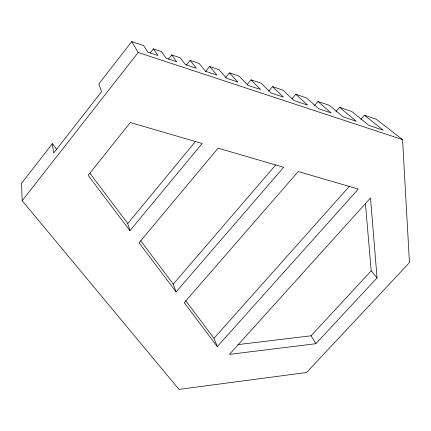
<?xml version="1.0" encoding="UTF-8"?>
<svg xmlns="http://www.w3.org/2000/svg" width="431" height="431" viewBox="0 0 431 431"><rect width="100%" height="100%" fill="white"/><g stroke="black" fill="none" stroke-linecap="round" stroke-linejoin="round"><path stroke-width="0.65" d="M56.736 149.438L52.345 143.701L21.55 183.294L22.17 200.706L178.994 389.398L306.597 372.486L409.45 262.635L402.559 139.606L376.392 119.268L364.4 115.233L360.866 119.274M150.107 53.078L153.436 48.848L157.897 55.491L147.849 52.162L143.668 45.584L131.746 41.602L98.801 83.959L101.571 91.674L53.649 153.053L52.345 143.701M22.17 200.706L138.168 52.485L131.746 41.602M168.365 59.128L171.689 54.947L180.196 57.786L185.411 64.612L196.391 68.249L190.136 60.421L186.375 65.108M205.398 71.702L209.611 66.503L218.959 69.633L226.652 78.275L237.788 81.965L229.427 72.893L225.602 77.569M129.925 230.698L88.161 175.325L130.307 122.533L202.155 143.501L129.925 230.698L127.743 223.533L195.582 141.363M247.205 84.498L251.063 79.837L261.148 83.215L271.007 92.977L283.415 97.088L272.5 86.609L268.615 91.253M291.932 98.871L295.795 94.303L306.473 97.88L318.762 108.801L331.089 112.884L317.97 101.511L314.501 105.563M176.107 291.922L139.062 242.804L218.102 148.156L283.657 167.282L176.107 291.922L173.262 284.121L275.711 164.922M336.051 111.435L339.563 107.367L351.696 111.446L368.947 125.432L383.256 130.173L364.4 115.233M217.326 346.572L184.236 302.702L298.236 171.538L358.296 189.064L217.326 346.572L213.965 338.297L349.207 186.526M237.907 344.611L311.074 335.787L371.204 270.813L365.396 203.211M315.837 343.706L377.05 277.871L370.515 197.969L229.454 354.363L315.837 343.706L311.074 335.787M138.168 52.485L402.559 139.606M317.97 101.511L329.446 105.358L342.963 116.817L356.329 121.251L339.563 107.367M272.5 86.609L282.892 90.095L294.168 100.649L307.723 105.142L295.795 94.303M229.427 72.893L239.167 76.152L247.852 85.3L260.583 89.519L251.063 79.837M190.136 60.421L199.074 63.411L205.603 71.304L216.998 75.08L209.611 66.503M153.436 48.848L161.447 51.521L166.134 58.223L176.667 61.714L171.689 54.947M371.204 270.813L377.05 277.871M89.885 173.143L127.743 223.533M140.754 240.848L173.262 284.121M185.723 300.703L213.965 338.297"/></g></svg>
